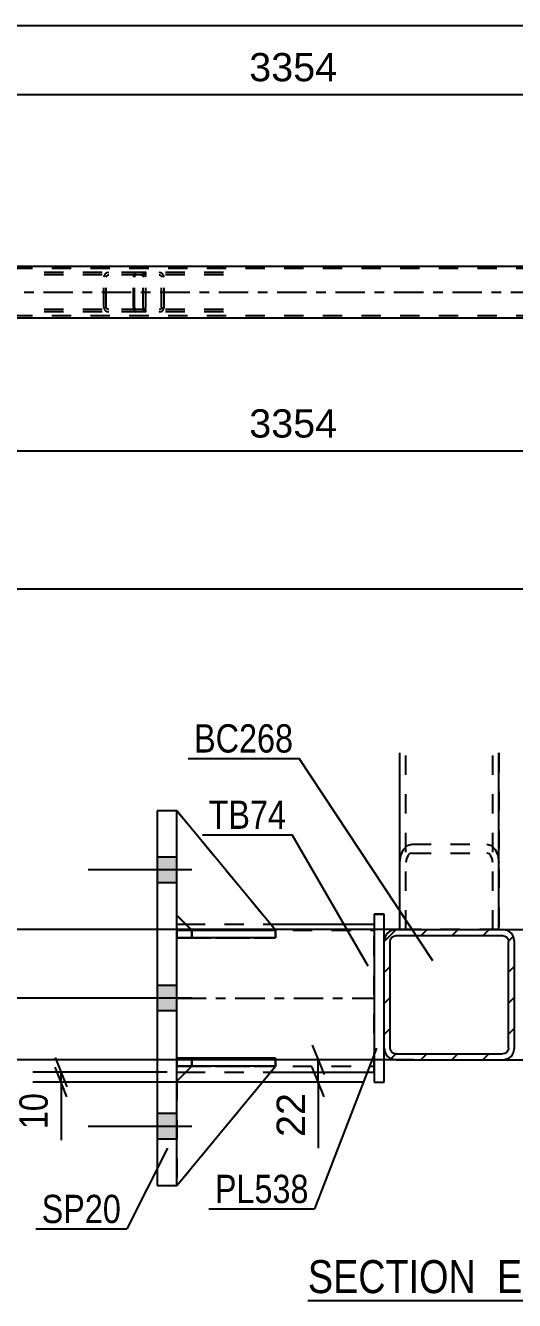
# Model space of a CAD drawing. Header units: millimetres. Extents: x 0 to 841, y 0 to 594.
# Drawn here: x 147.1 to 196.6, y 129.7 to 258.9 of the extents above; entities that cross this region are included whole.
import ezdxf

# ---------------------------------------------------------------- set-up
doc = ezdxf.new("R2010")
doc.units = ezdxf.units.MM
doc.linetypes.add('DXK_LINE_DOT2', pattern=[3.9198, 1.9599, -1.9599])
doc.linetypes.add('DXK_LINE_DOT3', pattern=[5.9187, 2.979, -0.9799, 0.9799, -0.9799])
doc.styles.add('Arial', font='ARIAL.TTF', dxfattribs={"height": 0.2})
doc.styles.add('Arial Narrow', font='ARIALN.TTF', dxfattribs={"height": 0.2})

# ---------------------------------------------------------------- blocks, each defined once
blk = doc.blocks.new('Unknown-318891418-48 - 3133')
at = {"color": 6, "linetype": 'Continuous'}
blk.add_line((175.67, 129.68), (203.32, 129.68), dxfattribs=at)
at = {"color": 0, "linetype": 'Continuous'}
for points in [[(193.78, 130.43), (193.78, 133.93), (175.67, 133.93), (175.67, 130.43)], [(197.39, 130.43), (197.39, 133.93), (194.83, 133.93), (194.83, 130.43)], [(199.71, 130.43), (199.71, 133.93), (198.44, 133.93), (198.44, 130.43)], [(203.32, 130.43), (203.32, 133.93), (200.76, 133.93), (200.76, 130.43)]]:
    blk.add_wipeout(points, dxfattribs=at)
at = {"color": 7, "linetype": 'Continuous', "style": 'Arial Narrow'}
for s, p in [('SECTION ', (175.67, 130.43)), ('E', (194.83, 130.43)), ('E', (200.76, 130.43)), ('-', (198.44, 130.43))]:
    blk.add_text(s, height=3.34, dxfattribs=at).set_placement(p)
blk = doc.blocks.new('Part-318891418-4037 - 3954')
at = {"color": 2, "linetype": 'Continuous'}
for p, q in [((107.16, 234.54), (240.46, 234.54)), ((763.19, 229.26), (107.16, 229.26))]:
    blk.add_line(p, q, dxfattribs=at)
at = {"color": 7, "linetype": 'DXK_LINE_DOT2'}
for p, q in [((763.19, 234.3), (107.16, 234.3)), ((763.19, 229.5), (107.16, 229.5))]:
    blk.add_line(p, q, dxfattribs=at)
at = {"color": 7, "linetype": 'DXK_LINE_DOT3'}
blk.add_line((107.45, 231.9), (763.19, 231.9), dxfattribs=at)
blk = doc.blocks.new('Part-318891418-4188 - 3954')
at = {"color": 7, "linetype": 'DXK_LINE_DOT2'}
for p, q in [((158.01, 233.6), (157.99, 233.42)), ((157.99, 230.38), (157.99, 233.42)), ((158.07, 233.76), (158.01, 233.6)), ((158.16, 233.86), (158.07, 233.76)), ((158.12, 233.42), (158.13, 233.51)), ((158.12, 230.38), (158.12, 233.42)), ((158.13, 233.51), (158.16, 233.59)), ((158.26, 233.9), (158.16, 233.86)), ((158.16, 233.59), (158.21, 233.64)), ((158.21, 233.64), (158.26, 233.66)), ((167.12, 233.9), (158.26, 233.9)), ((167.12, 233.66), (158.26, 233.66)), ((159.25, 233.66), (159.25, 233.9)), ((160.79, 233.86), (160.59, 233.9)), ((160.59, 233.66), (160.69, 233.64)), ((160.69, 233.64), (160.77, 233.59)), ((160.77, 233.59), (160.83, 233.51)), ((160.83, 233.51), (160.85, 233.42)), ((160.85, 230.38), (160.85, 233.42)), ((161.1, 233.42), (161.06, 233.6)), ((161.1, 230.38), (161.1, 233.42)), ((157.99, 230.38), (158.01, 230.19)), ((158.01, 230.19), (158.07, 230.04)), ((158.13, 230.28), (158.12, 230.38)), ((158.16, 230.21), (158.13, 230.28)), ((158.21, 230.15), (158.16, 230.21)), ((158.26, 230.14), (158.21, 230.15)), ((167.12, 230.14), (158.26, 230.14)), ((159.25, 229.9), (159.25, 230.14)), ((160.69, 230.15), (160.59, 230.14)), ((160.77, 230.21), (160.69, 230.15)), ((160.83, 230.28), (160.77, 230.21)), ((160.85, 230.38), (160.83, 230.28)), ((161.06, 230.19), (161.1, 230.38)), ((158.07, 230.04), (158.16, 229.93)), ((158.16, 229.93), (158.26, 229.9)), ((167.12, 229.9), (158.26, 229.9)), ((160.59, 229.9), (160.79, 229.93))]:
    blk.add_line(p, q, dxfattribs=at)
for centre, start, end in [((160.61, 233.4), 23.8494, 68.8059), ((160.61, 230.39), 291.1941, 336.1506)]:
    blk.add_arc(centre, 0.492, start, end, dxfattribs=at)
blk = doc.blocks.new('Part-318891418-4200 - 3954')
at = {"color": 7, "linetype": 'DXK_LINE_DOT2'}
for p, q in [((158.74, 233.9), (147.89, 233.9)), ((158.74, 233.66), (147.89, 233.66)), ((155.03, 233.6), (155, 233.42)), ((155, 230.38), (155, 233.42)), ((155.25, 233.42), (155.27, 233.51)), ((155.25, 230.38), (155.25, 233.42)), ((155.27, 233.51), (155.33, 233.59)), ((155.51, 233.9), (155.31, 233.86)), ((155.33, 233.59), (155.41, 233.64)), ((155.41, 233.64), (155.51, 233.66)), ((158.94, 233.86), (158.74, 233.9)), ((158.74, 233.66), (158.84, 233.64)), ((158.84, 233.64), (158.92, 233.59)), ((158.92, 233.59), (158.98, 233.51)), ((158.98, 233.51), (159, 233.42)), ((159, 230.38), (159, 233.42)), ((159.25, 233.42), (159.21, 233.6)), ((159.25, 230.38), (159.25, 233.42)), ((158.74, 230.14), (147.89, 230.14)), ((155, 230.38), (155.03, 230.19)), ((155.27, 230.28), (155.25, 230.38)), ((155.33, 230.21), (155.27, 230.28)), ((155.41, 230.15), (155.33, 230.21)), ((155.51, 230.14), (155.41, 230.15)), ((158.84, 230.15), (158.74, 230.14)), ((158.92, 230.21), (158.84, 230.15)), ((158.98, 230.28), (158.92, 230.21)), ((159, 230.38), (158.98, 230.28)), ((159.21, 230.19), (159.25, 230.38)), ((158.74, 229.9), (147.89, 229.9)), ((155.31, 229.93), (155.51, 229.9)), ((158.74, 229.9), (158.94, 229.93))]:
    blk.add_line(p, q, dxfattribs=at)
for centre, start, end in [((155.49, 233.4), 110.7583, 155.6801), ((158.76, 233.4), 24.3199, 69.2417), ((155.49, 230.4), 204.3199, 249.2417), ((158.76, 230.4), 290.7583, 335.6801)]:
    blk.add_arc(centre, 0.496, start, end, dxfattribs=at)
blk = doc.blocks.new('Part-318891418-3236 - 3133')
at = {"color": 2, "linetype": 'Continuous'}
for p, q in [((163.9, 153.42), (162.4, 151.92)), ((162.4, 141.33), (172.4, 153.42)), ((172.4, 153.42), (163.9, 153.42)), ((163.9, 153.42), (163.9, 153.42)), ((172.4, 153.42), (172.4, 153.42))]:
    blk.add_line(p, q, dxfattribs=at)
at = {"color": 7, "linetype": 'DXK_LINE_DOT2'}
for p, q in [((162.4, 151.92), (163.9, 153.42)), ((162.4, 141.33), (172.4, 153.42)), ((163.9, 153.42), (172.4, 153.42)), ((162.4, 151.92), (162.4, 141.33))]:
    blk.add_line(p, q, dxfattribs=at)
blk = doc.blocks.new('Part-318891418-3316 - 3133')
at = {"color": 2, "linetype": 'Continuous'}
for p, q in [((162.4, 153.43), (162.4, 154.23)), ((172.4, 154.23), (162.4, 154.23)), ((172.4, 153.43), (172.4, 154.23)), ((172.4, 153.43), (162.4, 153.43)), ((162.4, 153.43), (162.4, 153.43))]:
    blk.add_line(p, q, dxfattribs=at)
at = {"color": 7, "linetype": 'DXK_LINE_DOT2'}
for p, q in [((163.9, 154.23), (162.4, 154.23)), ((163.9, 153.43), (163.9, 154.23)), ((172.4, 154.23), (163.9, 154.23)), ((162.4, 153.43), (163.9, 153.43)), ((163.9, 153.43), (172.4, 153.43))]:
    blk.add_line(p, q, dxfattribs=at)
blk = doc.blocks.new('Part-318891418-3197 - 3133')
at = {"linetype": 'Continuous'}
h = blk.add_hatch(dxfattribs=at)
h.set_pattern_fill('', scale=0.7, style=0, pattern_type=0)
h.set_pattern_definition([(45, (184.5994, 167.2778), (-1.57154, 1.57154), [])])
h.paths.add_polyline_path([(195.4, 167.28), (184.6, 167.28), (184.14, 167.19), (183.75, 166.93), (183.49, 166.54), (183.4, 166.08), (183.4, 155.28), (183.49, 154.82), (183.75, 154.43), (184.14, 154.17), (184.6, 154.08), (195.4, 154.08), (195.86, 154.17), (196.25, 154.43), (196.51, 154.82), (196.6, 155.28), (196.6, 166.08), (196.51, 166.54), (196.25, 166.93), (195.86, 167.19)])
h.paths.add_polyline_path([(195.95, 166.31), (196, 166.08), (196, 155.28), (195.95, 155.05), (195.82, 154.85), (195.63, 154.72), (195.4, 154.68), (184.6, 154.68), (184.37, 154.72), (184.18, 154.85), (184.05, 155.05), (184, 155.28), (184, 166.08), (184.05, 166.31), (184.18, 166.5), (184.37, 166.63), (184.6, 166.68), (195.4, 166.68), (195.63, 166.63), (195.82, 166.5)])
at = {"color": 2, "linetype": 'Continuous'}
for p, q in [((184.6, 167.28), (184.14, 167.19)), ((184.6, 167.28), (184.6, 167.28)), ((184.6, 167.28), (195.4, 167.28)), ((195.4, 167.28), (195.4, 167.28)), ((195.86, 167.19), (195.4, 167.28)), ((183.49, 166.54), (183.4, 166.08)), ((183.4, 166.08), (183.4, 166.08)), ((183.4, 155.28), (183.4, 166.08)), ((184, 166.08), (184.05, 166.31)), ((184, 166.08), (184, 166.08)), ((184, 155.28), (184, 166.08)), ((184.05, 166.31), (184.18, 166.5)), ((184.18, 166.5), (184.37, 166.63)), ((184.37, 166.63), (184.6, 166.68)), ((184.6, 166.68), (184.6, 166.68)), ((184.6, 166.68), (195.4, 166.68)), ((195.4, 166.68), (195.4, 166.68)), ((195.4, 166.68), (195.63, 166.63)), ((195.63, 166.63), (195.82, 166.5)), ((195.82, 166.5), (195.95, 166.31)), ((195.95, 166.31), (196, 166.08)), ((196, 166.08), (196, 166.08)), ((196, 155.28), (196, 166.08)), ((196.6, 166.08), (196.51, 166.54)), ((196.6, 166.08), (196.6, 166.08)), ((196.6, 155.28), (196.6, 166.08)), ((183.4, 155.28), (183.4, 155.28)), ((183.4, 155.28), (183.49, 154.82)), ((184, 155.28), (184, 155.28)), ((184.05, 155.05), (184, 155.28)), ((196, 155.28), (195.95, 155.05)), ((196, 155.28), (196, 155.28)), ((196.51, 154.82), (196.6, 155.28)), ((196.6, 155.28), (196.6, 155.28)), ((184.18, 154.85), (184.05, 155.05)), ((184.14, 154.17), (184.6, 154.08)), ((184.37, 154.72), (184.18, 154.85)), ((184.6, 154.68), (184.37, 154.72)), ((184.6, 154.68), (184.6, 154.68)), ((184.6, 154.68), (195.4, 154.68)), ((184.6, 154.08), (184.6, 154.08)), ((184.6, 154.08), (195.4, 154.08)), ((195.63, 154.72), (195.4, 154.68)), ((195.4, 154.68), (195.4, 154.68)), ((195.4, 154.08), (195.86, 154.17)), ((195.4, 154.08), (195.4, 154.08)), ((195.82, 154.85), (195.63, 154.72)), ((195.95, 155.05), (195.82, 154.85))]:
    blk.add_line(p, q, dxfattribs=at)
for centre, start, end in [((184.6, 166.08), 112.5, 157.5), ((195.4, 166.08), 22.5, 67.5), ((184.6, 155.28), 202.5, 247.5), ((195.4, 155.28), 292.5, 337.5)]:
    blk.add_arc(centre, 1.2, start, end, dxfattribs=at)
blk = doc.blocks.new('Bolt-318891418-3207 - 3133')
at = {"linetype": 'Continuous'}
for points in [[(162.4, 172.03), (162.4, 174.63), (160.4, 174.63), (160.4, 172.03)], [(162.4, 172.03), (162.4, 174.63), (160.4, 174.63), (160.4, 172.03)], [(162.4, 172.03), (162.4, 174.63), (160.4, 174.63), (160.4, 172.03)], [(162.4, 159.03), (162.4, 161.63), (160.4, 161.63), (160.4, 159.03)], [(162.4, 159.03), (162.4, 161.63), (160.4, 161.63), (160.4, 159.03)], [(162.4, 146.03), (162.4, 148.63), (160.4, 148.63), (160.4, 146.03)], [(162.4, 146.03), (162.4, 148.63), (160.4, 148.63), (160.4, 146.03)], [(162.4, 146.03), (162.4, 148.63), (160.4, 148.63), (160.4, 146.03)]]:
    blk.add_hatch(color=1, dxfattribs=at).paths.add_polyline_path(points)
at = {"color": 1, "linetype": 'Continuous'}
for p, q in [((162.4, 174.63), (160.4, 174.63)), ((162.4, 174.63), (160.4, 174.63)), ((162.4, 174.63), (160.4, 174.63)), ((163.9, 173.33), (153.4, 173.33)), ((163.9, 173.33), (153.4, 173.33)), ((163.9, 173.33), (153.4, 173.33)), ((162.4, 172.03), (160.4, 172.03)), ((162.4, 172.03), (160.4, 172.03)), ((162.4, 172.03), (160.4, 172.03)), ((162.4, 161.63), (160.4, 161.63)), ((162.4, 161.63), (160.4, 161.63)), ((163.9, 160.33), (153.4, 160.33)), ((163.9, 160.33), (153.4, 160.33)), ((162.4, 159.03), (160.4, 159.03)), ((162.4, 159.03), (160.4, 159.03)), ((162.4, 148.63), (160.4, 148.63)), ((162.4, 148.63), (160.4, 148.63)), ((162.4, 148.63), (160.4, 148.63)), ((163.9, 147.33), (153.4, 147.33)), ((163.9, 147.33), (153.4, 147.33)), ((163.9, 147.33), (153.4, 147.33)), ((162.4, 146.03), (160.4, 146.03)), ((162.4, 146.03), (160.4, 146.03)), ((162.4, 146.03), (160.4, 146.03))]:
    blk.add_line(p, q, dxfattribs=at)
blk = doc.blocks.new('Part-318891418-3235 - 3133')
at = {"color": 7, "linetype": 'DXK_LINE_DOT2'}
for p, q in [((162.4, 168.72), (162.4, 179.33)), ((162.4, 179.33), (172.4, 167.22)), ((162.4, 179.33), (172.4, 167.22)), ((163.9, 167.22), (162.4, 168.72)), ((163.9, 167.22), (162.4, 168.72)), ((172.4, 167.22), (163.9, 167.22)), ((163.9, 167.22), (163.9, 167.22)), ((163.9, 167.22), (172.4, 167.22)), ((172.4, 167.22), (172.4, 167.22))]:
    blk.add_line(p, q, dxfattribs=at)
blk = doc.blocks.new('Part-318891418-3237 - 3133')
at = {"color": 7, "linetype": 'DXK_LINE_DOT2'}
for p, q in [((163.9, 153.42), (162.4, 151.92)), ((162.4, 141.33), (172.4, 153.42)), ((162.4, 151.92), (163.9, 153.42)), ((162.4, 141.33), (172.4, 153.42)), ((172.4, 153.42), (163.9, 153.42)), ((163.9, 153.42), (163.9, 153.42)), ((163.9, 153.42), (172.4, 153.42)), ((172.4, 153.42), (172.4, 153.42)), ((162.4, 151.92), (162.4, 141.33))]:
    blk.add_line(p, q, dxfattribs=at)
blk = doc.blocks.new('Part-318891418-3242 - 3133')
at = {"color": 2, "linetype": 'Continuous'}
for p, q in [((162.4, 167.83), (163.29, 167.83)), ((171.9, 167.83), (182.4, 167.83)), ((162.4, 152.83), (163.31, 152.83)), ((171.91, 152.83), (182.4, 152.83))]:
    blk.add_line(p, q, dxfattribs=at)
at = {"color": 7, "linetype": 'DXK_LINE_DOT2'}
for p, q in [((162.4, 152.83), (162.4, 167.83)), ((162.4, 167.23), (182.4, 167.23)), ((163.29, 167.83), (171.9, 167.83)), ((182.4, 152.83), (182.4, 167.83)), ((162.4, 153.43), (182.4, 153.43)), ((163.31, 152.83), (171.91, 152.83))]:
    blk.add_line(p, q, dxfattribs=at)
at = {"color": 7, "linetype": 'DXK_LINE_DOT3'}
blk.add_line((162.4, 160.33), (182.4, 160.33), dxfattribs=at)
blk = doc.blocks.new('Part-318891418-3309 - 3133')
at = {"color": 2, "linetype": 'Continuous'}
for p, q in [((160.4, 179.33), (160.4, 141.33)), ((162.4, 179.33), (160.4, 179.33)), ((162.4, 141.33), (162.4, 179.33)), ((160.4, 141.33), (162.4, 141.33))]:
    blk.add_line(p, q, dxfattribs=at)
blk = doc.blocks.new('Part-318891418-3245 - 3133')
at = {"color": 7, "linetype": 'DXK_LINE_DOT2'}
for p, q in [((162.4, 167.23), (163.9, 167.23)), ((172.17, 167.23), (162.4, 167.23)), ((162.4, 167.23), (162.4, 167.23)), ((162.4, 167.23), (162.4, 166.43)), ((162.4, 167.23), (162.4, 166.43)), ((163.9, 167.23), (172.4, 167.23)), ((163.9, 167.23), (163.9, 166.43)), ((172.4, 167.23), (172.4, 166.43)), ((163.9, 166.43), (162.4, 166.43)), ((162.4, 166.43), (172.4, 166.43)), ((162.4, 166.43), (162.4, 166.43)), ((172.4, 166.43), (163.9, 166.43))]:
    blk.add_line(p, q, dxfattribs=at)
blk = doc.blocks.new('Part-318891418-3246 - 3133')
at = {"color": 7, "linetype": 'DXK_LINE_DOT2'}
for p, q in [((162.4, 154.23), (163.9, 154.23)), ((172.4, 154.23), (162.4, 154.23)), ((162.4, 154.23), (162.4, 154.23)), ((162.4, 154.23), (162.4, 153.43)), ((162.4, 154.23), (162.4, 153.43)), ((163.9, 154.23), (172.4, 154.23)), ((163.9, 154.23), (163.9, 153.43)), ((172.4, 154.23), (172.4, 153.43)), ((163.9, 153.43), (162.4, 153.43)), ((162.4, 153.43), (172.4, 153.43)), ((162.4, 153.43), (162.4, 153.43)), ((172.4, 153.43), (163.9, 153.43))]:
    blk.add_line(p, q, dxfattribs=at)
blk = doc.blocks.new('Part-318891418-3266 - 3133')
at = {"color": 7, "linetype": 'DXK_LINE_DOT2'}
for p, q in [((185, 167.28), (185, 185.21)), ((185.6, 167.28), (185.6, 185.21)), ((194.4, 167.28), (194.4, 185.21)), ((195, 185.21), (195, 167.28)), ((185, 167.28), (195, 167.28)), ((195, 167.28), (185, 167.28)), ((185, 167.28), (185, 167.28)), ((195, 167.28), (195, 167.28))]:
    blk.add_line(p, q, dxfattribs=at)
blk = doc.blocks.new('Part-318891418-3292 - 3133')
at = {"color": 2, "linetype": 'Continuous'}
for p, q in [((162.4, 179.33), (162.4, 179.33)), ((162.4, 179.33), (162.4, 179.33)), ((172.4, 167.22), (162.4, 179.33)), ((163.89, 167.23), (162.4, 168.72)), ((171.15, 167.22), (172.4, 167.22)), ((172.4, 167.22), (172.4, 167.22))]:
    blk.add_line(p, q, dxfattribs=at)
at = {"color": 7, "linetype": 'DXK_LINE_DOT2'}
for p, q in [((162.4, 168.72), (162.4, 179.33)), ((162.4, 179.33), (172.4, 167.22)), ((163.9, 167.22), (162.4, 168.72)), ((163.9, 167.22), (163.89, 167.23)), ((172.4, 167.22), (163.9, 167.22)), ((163.9, 167.22), (163.9, 167.22)), ((163.9, 167.22), (171.15, 167.22))]:
    blk.add_line(p, q, dxfattribs=at)
blk = doc.blocks.new('Part-318891418-3295 - 3133')
at = {"color": 2, "linetype": 'Continuous'}
for p, q in [((185, 167.28), (185, 185.21)), ((195, 167.28), (195, 185.21))]:
    blk.add_line(p, q, dxfattribs=at)
at = {"color": 7, "linetype": 'DXK_LINE_DOT2'}
for p, q in [((185.6, 167.28), (185.6, 185.21)), ((194.4, 167.28), (194.4, 185.21)), ((185.35, 175.41), (185.74, 175.81)), ((185.74, 175.81), (186.2, 175.95)), ((186.2, 175.95), (193.8, 175.95)), ((193.8, 175.95), (194.26, 175.81)), ((194.26, 175.81), (194.65, 175.41)), ((185, 174.09), (185.09, 174.8)), ((185.09, 174.8), (185.35, 175.41)), ((185.78, 174.75), (185.65, 174.45)), ((185.97, 174.95), (185.78, 174.75)), ((186.2, 175.02), (185.97, 174.95)), ((186.2, 175.02), (193.8, 175.02)), ((194.03, 174.95), (193.8, 175.02)), ((194.22, 174.75), (194.03, 174.95)), ((194.35, 174.45), (194.22, 174.75)), ((194.65, 175.41), (194.91, 174.8)), ((194.91, 174.8), (195, 174.09)), ((185.65, 174.45), (185.6, 174.09)), ((194.4, 174.09), (194.35, 174.45)), ((185, 167.28), (195, 167.28))]:
    blk.add_line(p, q, dxfattribs=at)
blk = doc.blocks.new('Part-318891418-3315 - 3133')
at = {"color": 2, "linetype": 'Continuous'}
for p, q in [((162.4, 166.43), (162.4, 167.23)), ((162.4, 167.23), (171.15, 167.23)), ((172.4, 167.23), (172.39, 167.23)), ((172.4, 166.43), (172.4, 167.23)), ((172.4, 166.43), (162.4, 166.43)), ((162.4, 166.43), (162.4, 166.43))]:
    blk.add_line(p, q, dxfattribs=at)
at = {"color": 7, "linetype": 'DXK_LINE_DOT2'}
for p, q in [((163.9, 167.23), (162.4, 167.23)), ((163.9, 166.43), (163.9, 167.23)), ((163.9, 167.23), (172.39, 167.23)), ((162.4, 166.43), (163.9, 166.43)), ((163.9, 166.43), (172.4, 166.43))]:
    blk.add_line(p, q, dxfattribs=at)
blk = doc.blocks.new('Part-318891418-3334 - 3133')
at = {"color": 2, "linetype": 'Continuous'}
for p, q in [((182.4, 168.83), (183.4, 168.83)), ((182.4, 168.83), (182.4, 151.83)), ((183.4, 166.08), (183.4, 168.83)), ((183.4, 151.83), (183.4, 155.28)), ((182.4, 151.83), (183.4, 151.83))]:
    blk.add_line(p, q, dxfattribs=at)
at = {"color": 7, "linetype": 'DXK_LINE_DOT2'}
for p, q in [((183.4, 168.83), (182.4, 168.83)), ((183.4, 155.28), (183.4, 166.08)), ((182.4, 151.83), (183.4, 151.83))]:
    blk.add_line(p, q, dxfattribs=at)
blk = doc.blocks.new('StraightDimension-318891418-4376 - 3954')
at = {"color": 7, "linetype": 'Continuous'}
for p, q in [((107.1, 234.67), (107.1, 254.78)), ((241.26, 235.94), (241.26, 254.78)), ((108.6, 252.53), (105.6, 251.33)), ((239.76, 251.33), (242.76, 252.53)), ((107.1, 251.93), (241.26, 251.93))]:
    blk.add_line(p, q, dxfattribs=at)
at = {"color": 0}
blk.add_wipeout([(179.23, 252.68), (179.23, 256.88), (169.13, 256.88), (169.13, 252.68)], dxfattribs=at)
at = {"color": 3, "style": 'Arial'}
blk.add_text('3354', height=2.865, dxfattribs=at).set_placement((169.73, 253.28))
blk = doc.blocks.new('StraightDimension-318891418-4294 - 3954')
at = {"color": 7, "linetype": 'Continuous'}
blk.add_line((105.97, 201.82), (772.45, 201.82), dxfattribs=at)
blk = doc.blocks.new('StraightDimension-318891418-4314 - 3954')
at = {"color": 7, "linetype": 'Continuous'}
blk.add_line((106.6, 258.93), (771.81, 258.93), dxfattribs=at)
blk = doc.blocks.new('StraightDimension-318891418-4420 - 3954')
at = {"color": 7, "linetype": 'Continuous'}
for p, q in [((107.1, 228.74), (107.1, 212.29)), ((241.26, 227.86), (241.26, 205.61)), ((108.6, 216.41), (105.6, 215.21)), ((239.76, 215.21), (242.76, 216.41)), ((107.1, 215.81), (241.26, 215.81))]:
    blk.add_line(p, q, dxfattribs=at)
at = {"color": 0}
blk.add_wipeout([(179.23, 216.56), (179.23, 220.76), (169.13, 220.76), (169.13, 216.56)], dxfattribs=at)
at = {"color": 3, "style": 'Arial'}
blk.add_text('3354', height=2.865, dxfattribs=at).set_placement((169.73, 217.16))
at = {"color": 0, "linetype": 'Continuous'}
for points in [[(106.5, 215.11), (102.3, 215.11), (102.3, 211.69), (106.5, 211.69)], [(240.66, 215.11), (236.46, 215.11), (236.46, 205.01), (240.66, 205.01)]]:
    blk.add_wipeout(points, dxfattribs=at)
at = {"color": 3, "linetype": 'Continuous', "style": 'Arial'}
for s, height, p in [('0', 2.87, (105.9, 212.29)), ('3354', 2.865, (240.06, 205.61))]:
    blk.add_text(s, height=height, rotation=90.0002, dxfattribs=at).set_placement(p)
blk = doc.blocks.new('StraightDimension-318891418-3427 - 3133')
at = {"color": 7, "linetype": 'Continuous'}
for p, q in [((143.14, 168.78), (144.34, 165.78)), ((186.44, 167.28), (140.89, 167.28)), ((143.74, 160.33), (143.74, 167.28)), ((144.34, 158.83), (143.14, 161.83)), ((159.4, 160.33), (140.89, 160.33))]:
    blk.add_line(p, q, dxfattribs=at)
at = {"color": 0}
blk.add_wipeout([(142.99, 166.63), (138.79, 166.63), (138.79, 160.98), (142.99, 160.98)], dxfattribs=at)
at = {"color": 3, "style": 'Arial'}
blk.add_text('69', height=2.865, rotation=90.0002, dxfattribs=at).set_placement((142.39, 161.58))
blk = doc.blocks.new('StraightDimension-318891418-3364 - 3133')
at = {"color": 7, "linetype": 'Continuous'}
for p, q in [((204.57, 155.58), (205.77, 152.58)), ((195.12, 154.08), (207.57, 154.08)), ((205.17, 152.17), (205.17, 154.08)), ((205.77, 150.67), (204.57, 153.67)), ((197.6, 152.17), (207.57, 152.17)), ((205.17, 152.17), (205.17, 145.47)), ((205.17, 152.17), (205.17, 145.47))]:
    blk.add_line(p, q, dxfattribs=at)
at = {"color": 0}
blk.add_wipeout([(204.42, 151.64), (200.22, 151.64), (200.22, 145.99), (204.42, 145.99)], dxfattribs=at)
at = {"color": 3, "style": 'Arial'}
blk.add_text('19', height=2.865, rotation=90.0002, dxfattribs=at).set_placement((203.82, 146.59))
blk = doc.blocks.new('StraightDimension-318891418-3342 - 3133')
at = {"color": 7, "linetype": 'Continuous'}
for p, q in [((150.06, 154.33), (151.26, 151.33)), ((161.4, 152.83), (147.81, 152.83)), ((151.26, 150.33), (150.06, 153.33)), ((150.66, 151.83), (150.66, 152.83)), ((181.4, 151.83), (147.81, 151.83)), ((150.66, 151.83), (150.66, 145.92)), ((150.66, 151.83), (150.66, 145.92))]:
    blk.add_line(p, q, dxfattribs=at)
at = {"color": 0}
blk.add_wipeout([(149.91, 151.31), (145.71, 151.31), (145.71, 146.45), (149.91, 146.45)], dxfattribs=at)
at = {"color": 3, "style": 'Arial Narrow'}
blk.add_text('10', height=2.863, rotation=90.0002, dxfattribs=at).set_placement((149.31, 147.05))
blk = doc.blocks.new('StraightDimension-318891418-3375 - 3133')
at = {"color": 7, "linetype": 'Continuous'}
for p, q in [((236.6, 161.83), (237.8, 158.83)), ((218.6, 160.33), (239.6, 160.33)), ((237.2, 154.08), (237.2, 160.33)), ((237.8, 152.58), (236.6, 155.58)), ((193.29, 154.08), (239.6, 154.08)), ((237.2, 154.08), (237.2, 147.38)), ((237.2, 154.08), (237.2, 147.38))]:
    blk.add_line(p, q, dxfattribs=at)
at = {"color": 0}
blk.add_wipeout([(236.45, 153.55), (232.25, 153.55), (232.25, 147.91), (236.45, 147.91)], dxfattribs=at)
at = {"color": 3, "style": 'Arial'}
blk.add_text('62', height=2.865, rotation=90.0002, dxfattribs=at).set_placement((235.85, 148.51))
blk = doc.blocks.new('StraightDimension-318891418-3388 - 3133')
at = {"color": 7, "linetype": 'Continuous'}
for p, q in [((236.6, 168.78), (237.8, 165.78)), ((193.29, 167.28), (239.6, 167.28)), ((237.2, 160.33), (237.2, 167.28)), ((237.8, 158.83), (236.6, 161.83)), ((218.6, 160.33), (239.6, 160.33))]:
    blk.add_line(p, q, dxfattribs=at)
at = {"color": 0}
blk.add_wipeout([(236.45, 166.63), (232.25, 166.63), (232.25, 160.98), (236.45, 160.98)], dxfattribs=at)
at = {"color": 3, "style": 'Arial'}
blk.add_text('69', height=2.865, rotation=90.0002, dxfattribs=at).set_placement((235.85, 161.58))
blk = doc.blocks.new('StraightDimension-318891418-3403 - 3133')
at = {"color": 7, "linetype": 'Continuous'}
for p, q in [((176.12, 155.58), (177.32, 152.58)), ((183.6, 154.08), (173.87, 154.08)), ((176.72, 151.83), (176.72, 154.08)), ((177.32, 150.33), (176.12, 153.33)), ((181.4, 151.83), (173.87, 151.83)), ((176.72, 151.83), (176.72, 145.13)), ((176.72, 151.83), (176.72, 145.13))]:
    blk.add_line(p, q, dxfattribs=at)
at = {"color": 0}
blk.add_wipeout([(175.97, 151.31), (171.77, 151.31), (171.77, 145.66), (175.97, 145.66)], dxfattribs=at)
at = {"color": 3, "style": 'Arial'}
blk.add_text('22', height=2.865, rotation=90.0002, dxfattribs=at).set_placement((175.37, 146.26))
blk = doc.blocks.new('StraightDimension-318891418-3414 - 3133')
at = {"color": 7, "linetype": 'Continuous'}
for p, q in [((143.14, 161.83), (144.34, 158.83)), ((159.4, 160.33), (140.89, 160.33)), ((143.74, 154.08), (143.74, 160.33)), ((144.34, 152.58), (143.14, 155.58)), ((186.44, 154.08), (140.89, 154.08)), ((143.74, 154.08), (143.74, 147.38)), ((143.74, 154.08), (143.74, 147.38))]:
    blk.add_line(p, q, dxfattribs=at)
at = {"color": 0}
blk.add_wipeout([(142.99, 153.55), (138.79, 153.55), (138.79, 147.91), (142.99, 147.91)], dxfattribs=at)
at = {"color": 3, "style": 'Arial'}
blk.add_text('62', height=2.865, rotation=90.0002, dxfattribs=at).set_placement((142.39, 148.51))
blk = doc.blocks.new('Mark-318891418-3193 - 3133')
at = {"color": 0}
blk.add_wipeout([(174.19, 185.23), (174.19, 188.23), (164.14, 188.23), (164.14, 185.23)], dxfattribs=at)
blk.add_wipeout([(174.19, 185.23), (174.19, 188.23), (164.14, 188.23), (164.14, 185.23)], dxfattribs=at)
at = {"color": 30, "linetype": 'Continuous'}
for p in [(163.54, 184.63), (188.34, 164.12)]:
    blk.add_line(p, (174.79, 184.63), dxfattribs=at)
at = {"color": 3, "style": 'Arial Narrow'}
blk.add_text('BC268', height=2.863, dxfattribs=at).set_placement((164.14, 185.23))
blk = doc.blocks.new('Mark-318891418-3330 - 3133')
at = {"color": 0}
blk.add_wipeout([(175.75, 139.56), (175.75, 142.56), (166.25, 142.56), (166.25, 139.56)], dxfattribs=at)
blk.add_wipeout([(175.75, 139.56), (175.75, 142.56), (166.25, 142.56), (166.25, 139.56)], dxfattribs=at)
at = {"color": 30, "linetype": 'Continuous'}
for p in [(182.63, 155.26), (165.65, 138.96)]:
    blk.add_line(p, (176.35, 138.96), dxfattribs=at)
at = {"color": 3, "style": 'Arial Narrow'}
blk.add_text('PL538', height=2.863, dxfattribs=at).set_placement((166.25, 139.56))
blk = doc.blocks.new('Mark-318891418-3238 - 3133')
at = {"color": 0}
blk.add_wipeout([(173.47, 177.49), (173.47, 180.49), (165.61, 180.49), (165.61, 177.49)], dxfattribs=at)
blk.add_wipeout([(173.47, 177.49), (173.47, 180.49), (165.61, 180.49), (165.61, 177.49)], dxfattribs=at)
at = {"color": 30, "linetype": 'Continuous'}
for p in [(165.01, 176.89), (181.77, 163.58)]:
    blk.add_line(p, (174.07, 176.89), dxfattribs=at)
at = {"color": 3, "style": 'Arial Narrow'}
blk.add_text('TB74', height=2.863, dxfattribs=at).set_placement((165.61, 177.49))
blk = doc.blocks.new('Mark-318891418-3305 - 3133')
at = {"color": 0}
blk.add_wipeout([(156.74, 137.53), (156.74, 140.53), (148.7, 140.53), (148.7, 137.53)], dxfattribs=at)
blk.add_wipeout([(156.74, 137.53), (156.74, 140.53), (148.7, 140.53), (148.7, 137.53)], dxfattribs=at)
at = {"color": 30, "linetype": 'Continuous'}
for p in [(161.45, 145.13), (148.1, 136.93)]:
    blk.add_line(p, (157.34, 136.93), dxfattribs=at)
at = {"color": 3, "style": 'Arial Narrow'}
blk.add_text('SP20', height=2.863, dxfattribs=at).set_placement((148.7, 137.53))

msp = doc.modelspace()

# ---------------------------------------------------------------- block references
for name in ['Part-318891418-4037 - 3954', 'Part-318891418-4200 - 3954', 'Part-318891418-4188 - 3954', 'StraightDimension-318891418-4294 - 3954', 'Part-318891418-3266 - 3133', 'Part-318891418-3295 - 3133', 'Part-318891418-3309 - 3133', 'Part-318891418-3235 - 3133', 'Part-318891418-3292 - 3133', 'Bolt-318891418-3207 - 3133', 'Part-318891418-3334 - 3133', 'Part-318891418-3242 - 3133', 'Part-318891418-3245 - 3133', 'Part-318891418-3315 - 3133', 'Part-318891418-3197 - 3133', 'Part-318891418-3316 - 3133', 'Part-318891418-3246 - 3133', 'Part-318891418-3236 - 3133', 'Part-318891418-3237 - 3133', 'Unknown-318891418-48 - 3133']:
    msp.add_blockref(name, (0, 0))

# ---------------------------------------------------------------- next in the draw order: block references
for name in ['StraightDimension-318891418-4376 - 3954', 'StraightDimension-318891418-4420 - 3954', 'StraightDimension-318891418-3427 - 3133', 'StraightDimension-318891418-3364 - 3133', 'StraightDimension-318891418-3342 - 3133', 'Mark-318891418-3305 - 3133']:
    msp.add_blockref(name, (0, 0))

# ---------------------------------------------------------------- next in the draw order: block references
for name in ['StraightDimension-318891418-4314 - 3954', 'Mark-318891418-3193 - 3133', 'StraightDimension-318891418-3375 - 3133', 'StraightDimension-318891418-3403 - 3133']:
    msp.add_blockref(name, (0, 0))

# ---------------------------------------------------------------- next in the draw order: block references
for name in ['Mark-318891418-3238 - 3133', 'StraightDimension-318891418-3388 - 3133', 'StraightDimension-318891418-3414 - 3133']:
    msp.add_blockref(name, (0, 0))

# ---------------------------------------------------------------- next in the draw order: block references
msp.add_blockref('Mark-318891418-3330 - 3133', (0, 0))

doc.saveas('drawing.dxf')
